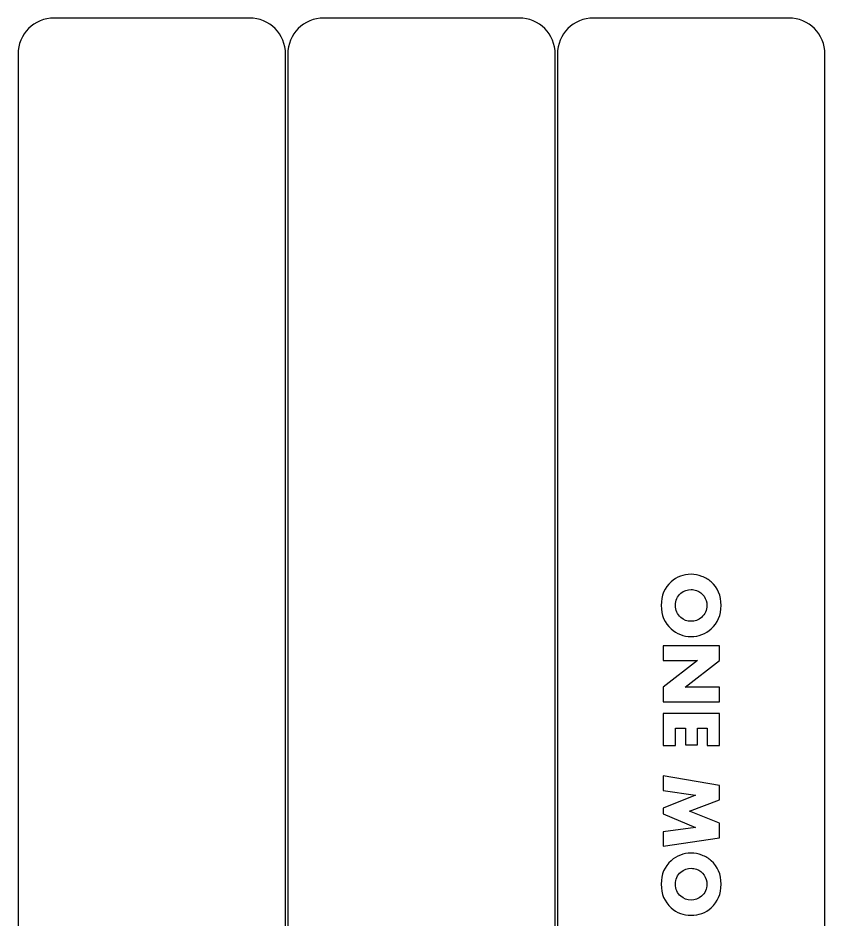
# Model space of a CAD drawing. Extents: x 20 to 110, y 47 to 247.
# Drawn here: x 20.1 to 110.3, y 145.8 to 246.5 of the extents above; entities that cross this region are included whole.
import ezdxf

# ---------------------------------------------------------------- set-up
doc = ezdxf.new("R2010")
doc.units = 0
doc.layers.add('Layer_1', color=7, linetype='CONTINUOUS')

msp = doc.modelspace()

# ---------------------------------------------------------------- linework, layer by layer
at = {"layer": 'Layer_1', "color": 1}
for points in [[(45.98293, 246.504823), (24.169687, 246.504823), (24.169687, 246.504823)], [(76.102436, 246.504823), (54.289743, 246.504823), (54.289743, 246.504823)], [(106.222492, 246.504823), (84.409799, 246.504823), (84.409799, 246.504823)], [(20.137548, 242.472132), (20.137548, 50.7793)], [(50.015069, 50.7793), (50.015069, 242.472132)], [(50.257052, 242.472132), (50.257052, 50.7793)], [(80.135126, 50.7793), (80.135126, 242.472132)], [(80.377109, 242.472132), (80.377109, 50.7793)], [(110.254632, 50.7793), (110.254632, 242.472132)]]:
    msp.add_lwpolyline(points, dxfattribs=at)
at = {"layer": 'Layer_1', "color": 7}
for points in [[(95.306775, 184.376245), (95.306775, 184.376245)], [(95.306775, 182.679053), (95.306775, 182.679053)], [(92.189102, 176.388035), (92.189102, 174.755885), (96.033277, 174.755885), (92.189102, 171.752865), (92.189102, 170.120165), (98.46634, 170.120165), (98.46634, 171.752865), (94.626024, 171.752865), (98.46634, 174.755885), (98.46634, 176.388035), (92.189102, 176.388035), (92.189102, 176.388035)], [(92.189102, 168.809925), (92.189102, 165.236397), (93.555013, 165.236397), (93.555013, 167.177227), (94.672325, 167.177227), (94.672325, 165.34223), (96.038238, 165.34223), (96.038238, 167.177227), (97.10043, 167.177227), (97.10043, 165.236397), (98.46634, 165.236397), (98.46634, 168.809925), (92.189102, 168.809925), (92.189102, 168.809925)], [(92.189102, 161.861307), (92.189102, 160.237978), (95.803421, 159.704401), (92.189102, 158.255808), (92.189102, 157.607577), (95.803421, 156.089532), (92.189102, 155.625409), (92.189102, 153.992708), (98.46634, 154.940247), (98.46634, 156.563575), (95.118259, 157.910746), (98.46634, 159.184604), (98.46634, 160.794154), (92.189102, 161.861307), (92.189102, 161.861307)], [(95.306775, 153.234236), (95.306775, 153.234236)], [(95.306775, 151.537045), (95.306775, 151.537045)]]:
    msp.add_lwpolyline(points, dxfattribs=at)
at = {"layer": 'Layer_1', "color": 1}
for points in [[(24.169687, 246.504823), (21.93579, 246.504823), (20.137548, 244.706031), (20.137548, 242.472132)], [(50.015069, 242.472132), (50.015069, 244.706031), (48.216828, 246.504823), (45.98293, 246.504823)], [(54.289743, 246.504823), (52.055844, 246.504823), (50.257052, 244.706031), (50.257052, 242.472132)], [(80.135126, 242.472132), (80.135126, 244.706031), (78.336332, 246.504823), (76.102436, 246.504823)], [(84.409799, 246.504823), (82.1759, 246.504823), (80.377109, 244.706031), (80.377109, 242.472132)], [(110.254632, 242.472132), (110.254632, 244.706031), (108.456389, 246.504823), (106.222492, 246.504823)]]:
    msp.add_open_spline(points, degree=3, dxfattribs=at)
at = {"layer": 'Layer_1', "color": 7}
for points in [[(95.306775, 184.376245), (94.454492, 184.376245), (93.706589, 184.092335), (93.062778, 183.52517)], [(96.502361, 184.146389), (96.094615, 184.299678), (95.696128, 184.376245), (95.306775, 184.376245)], [(93.062778, 183.52517), (92.330058, 182.878291), (91.963655, 182.004751), (91.963655, 180.904141)], [(97.555733, 183.530131), (97.264485, 183.787656), (96.913175, 183.9931), (96.502361, 184.146389)], [(98.654856, 180.904141), (98.654856, 182.007819), (98.288452, 182.883255), (97.555733, 183.530131)], [(94.17072, 182.25627), (94.504891, 182.538323), (94.883701, 182.679053), (95.306775, 182.679053)], [(95.306775, 182.679053), (95.512182, 182.679053), (95.714391, 182.642387), (95.913662, 182.568812)], [(95.913662, 182.568812), (96.263161, 182.440048), (96.542487, 182.224091), (96.750959, 181.920581)], [(93.550051, 180.904141), (93.550051, 181.455979), (93.756841, 181.906775), (94.17072, 182.25627)], [(96.750959, 181.920581), (96.962499, 181.617071), (97.067909, 181.278164), (97.067909, 180.904141)], [(91.963655, 180.904141), (91.963655, 179.800463), (92.330058, 178.925029), (93.062778, 178.278151)], [(94.166312, 179.5476), (93.755498, 179.900164), (93.550051, 180.352303), (93.550051, 180.904141)], [(97.067909, 180.904141), (97.067909, 180.361498), (96.862463, 179.909358), (96.451649, 179.5476)], [(97.555733, 178.278151), (98.288452, 178.925029), (98.654856, 179.800463), (98.654856, 180.904141)], [(95.306775, 179.124267), (94.874501, 179.124267), (94.494347, 179.265547), (94.166312, 179.5476)], [(96.451649, 179.5476), (96.129746, 179.265547), (95.748246, 179.124267), (95.306775, 179.124267)], [(93.062778, 178.278151), (93.706589, 177.710983), (94.454492, 177.427626), (95.306775, 177.427626)], [(95.306775, 177.427626), (96.162125, 177.427626), (96.911922, 177.710983), (97.555733, 178.278151)], [(95.306775, 153.234236), (94.454492, 153.234236), (93.706589, 152.950326), (93.062778, 152.383158)], [(96.502361, 153.003827), (96.094615, 153.157116), (95.696128, 153.234236), (95.306775, 153.234236)], [(93.062778, 152.383158), (92.330058, 151.736282), (91.963655, 150.862743), (91.963655, 149.762132)], [(97.555733, 152.38812), (97.264485, 152.645645), (96.913175, 152.850541), (96.502361, 153.003827)], [(98.654856, 149.762132), (98.654856, 150.865807), (98.288452, 151.741244), (97.555733, 152.38812)], [(93.550051, 149.762132), (93.550051, 150.31397), (93.756841, 150.764763), (94.17072, 151.114262)], [(94.17072, 151.114262), (94.504891, 151.396312), (94.883701, 151.537045), (95.306775, 151.537045)], [(95.306775, 151.537045), (95.512182, 151.537045), (95.714391, 151.500381), (95.913662, 151.4268)], [(95.913662, 151.4268), (96.263161, 151.298039), (96.542487, 151.082083), (96.750959, 150.778573)], [(96.750959, 150.778573), (96.962499, 150.47506), (97.067909, 150.136156), (97.067909, 149.762132)], [(91.963655, 149.762132), (91.963655, 148.658454), (92.330058, 147.783018), (93.062778, 147.136142)], [(94.166312, 148.405592), (93.755498, 148.758152), (93.550051, 149.210292), (93.550051, 149.762132)], [(97.067909, 149.762132), (97.067909, 149.219492), (96.862463, 148.767353), (96.451649, 148.405592)], [(97.555733, 147.136142), (98.288452, 147.783018), (98.654856, 148.658454), (98.654856, 149.762132)], [(95.306775, 147.982258), (94.874501, 147.982258), (94.494347, 148.123539), (94.166312, 148.405592)], [(96.451649, 148.405592), (96.129746, 148.123539), (95.748246, 147.982258), (95.306775, 147.982258)], [(93.062778, 147.136142), (93.706589, 146.568971), (94.454492, 146.285617), (95.306775, 146.285617)], [(95.306775, 146.285617), (96.162125, 146.285617), (96.911922, 146.568971), (97.555733, 147.136142)]]:
    msp.add_open_spline(points, degree=3, dxfattribs=at)

doc.saveas('drawing.dxf')
